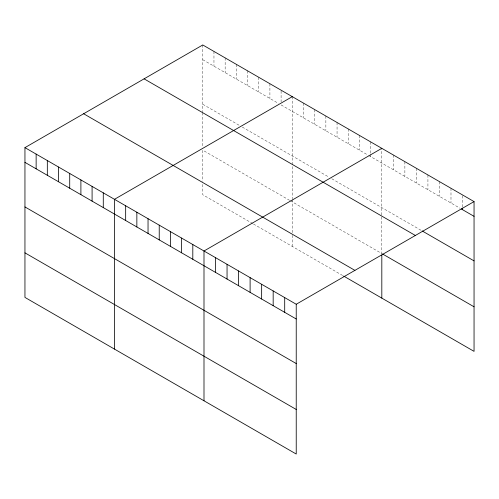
<?xml version="1.0" encoding="UTF-8"?>
<svg xmlns="http://www.w3.org/2000/svg" width="499" height="499" viewBox="0 0 499 499"><rect width="100%" height="100%" fill="white"/><g stroke="black" fill="none" stroke-linecap="round" stroke-linejoin="round"><path stroke-width="0.37" stroke-dasharray="2.5 1.87" d="M202.769 44.966L202.769 111.919M202.769 59.705L278.467 103.412M281.099 104.933L367.994 155.095M368.649 155.476L459.959 208.195M202.769 104.272L239.632 125.548M242.264 127.07L329.153 177.239M331.785 178.754L421.524 230.569M289.657 200.349L202.769 150.18L202.769 181.374M290.318 200.729L381.816 253.554L381.816 148.34M252.8 223.627L202.769 194.747L202.769 183.607M253.455 224.007L342.975 275.691M462.523 195.708L462.523 207.347M450.99 188.279L450.99 203.018M439.463 181.624L439.463 196.357M427.93 174.968L427.93 189.701M416.403 168.306L416.403 183.046M404.876 161.651L404.876 176.39M393.343 154.996L393.343 169.735M370.626 141.878L370.626 153.511M370.626 154.291L370.626 156.617M359.436 135.416L359.436 150.155M348.246 128.96L348.246 143.693M337.056 122.498L337.056 137.237M325.866 116.036L325.866 130.775M314.676 109.574L314.676 124.313M303.479 103.112L303.479 117.851M292.289 96.656L292.289 198.808M292.289 199.575L292.289 233.064M292.289 235.291L292.289 246.431M281.099 90.968L281.099 101.827M269.909 83.732L269.909 98.471M258.719 77.27L258.719 92.009M247.529 70.814L247.529 85.547M236.339 64.352L236.339 79.085M225.149 57.89L225.149 72.629M213.959 51.428L213.959 66.167M202.769 112.687L202.769 146.357"/><path stroke-width="0.75" d="M24.95 147.635L296.231 304.253L296.231 454.034L24.95 297.41L24.95 147.635L202.769 44.966L474.05 201.59L474.05 351.365L343.636 276.072M292.289 96.656L114.471 199.319L114.471 349.094M381.816 148.34L203.997 251.003L203.997 400.778M296.231 304.253L474.05 201.59M461.238 208.931L474.05 216.329M422.166 230.937L474.05 260.89M144.086 78.848L415.368 235.472M382.452 253.922L474.05 306.804M83.632 113.753L354.914 270.377M24.95 162.368L296.231 318.992M24.95 206.935L296.231 363.553M24.95 252.843L296.231 409.467M462.523 208.12L462.523 209.674M381.816 255.039L381.816 298.115M284.698 297.597L284.698 312.337M273.171 290.942L273.171 305.681M261.644 284.287L261.644 299.02M250.111 277.631L250.111 292.364M238.584 270.969L238.584 285.709M227.051 264.314L227.051 279.053M215.524 257.659L215.524 272.398M192.807 244.541L192.807 259.28M181.617 238.079L181.617 252.818M170.427 231.623L170.427 246.356M159.231 225.161L159.231 239.9M148.041 218.699L148.041 233.438M136.851 212.237L136.851 226.976M125.661 205.781L125.661 220.514M103.281 192.857L103.281 207.596M92.09 186.395L92.09 201.134M80.9 179.933L80.9 194.672M69.71 173.477L69.71 188.21M58.52 167.015L58.52 181.755M47.33 160.553L47.33 175.292M36.14 154.091L36.14 168.83"/></g></svg>
